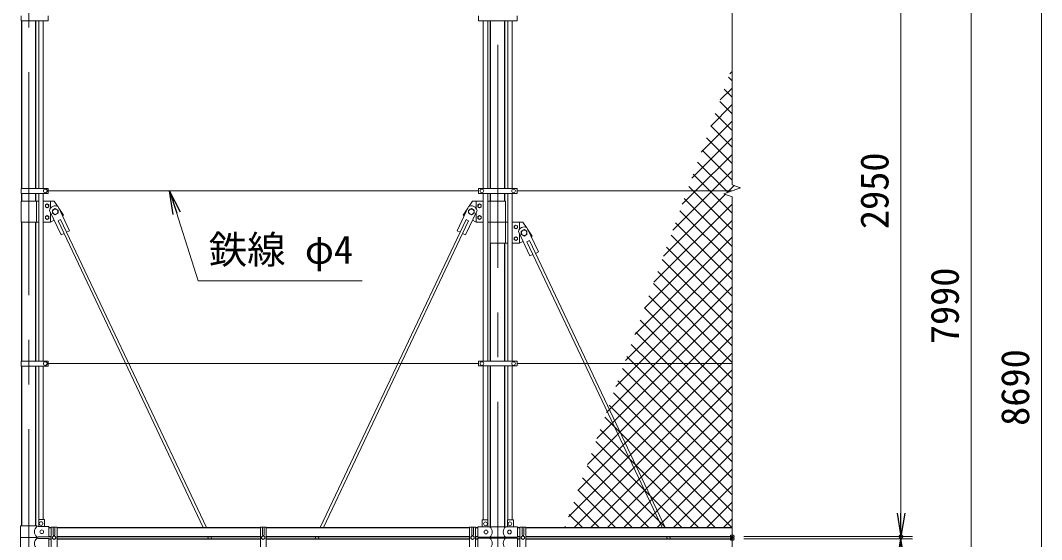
# Model space of a CAD drawing. Units: millimetres, scale not verified. Extents: x -10499 to 10501, y -7424 to 7426.
# Drawn here: x -7779 to -3423, y -648 to 1568 of the extents above; entities that cross this region are included whole.
import ezdxf
from ezdxf.enums import TextEntityAlignment as Align

# ---------------------------------------------------------------- set-up
doc = ezdxf.new("R2010")
doc.units = ezdxf.units.MM
doc.header["$LTSCALE"] = 30
doc.header["$PDMODE"] = 32
doc.header["$PDSIZE"] = 15
doc.linetypes.add('USER1', pattern=[50.8, 31.75, -6.35, 6.35, -6.35])
for name, color, linetype, lineweight in [('0-1_D-STR1', 1, 'Continuous', 25), ('0-4_D-BMK', 2, 'USER1', 13), ('0-5_D-STR3', 3, 'Continuous', 13), ('0-6_D-STR-DIM', 7, 'Continuous', 13), ('0-C_D-STR-TXT', 7, 'Continuous', 13), ('0-D_D-STR2', 7, 'Continuous', 13)]:
    doc.layers.add(name, color=color, linetype=linetype, lineweight=lineweight)
doc.layers.add('0-7_0', color=7, linetype='Continuous')
doc.layers.add('0-8_Defpoints', color=8, linetype='Continuous')
doc.styles.add('ＭＳ ゴシック', font='')
doc.styles.get('ＭＳ ゴシック').set_extended_font_data('MS Gothic')

# ---------------------------------------------------------------- blocks, each defined once
blk = doc.blocks.new('_Open')
at = {"layer": '0-7_0'}
blk.add_line((-30, 5), (0, 0), dxfattribs=at)
blk.add_lwpolyline([(-30, -5), (0, 0), (-30, 0)], dxfattribs=at)

msp = doc.modelspace()

# ---------------------------------------------------------------- linework, layer by layer
at = {"layer": '0-1_D-STR1'}
for p, q in [((-7773.42, 851.07), (-7773.42, 1567.07)), ((-7712.92, 851.07), (-7712.92, 1567.07)), ((-5773.42, 850.87), (-5773.42, 1567.27)), ((-5712.92, 850.87), (-5712.92, 1567.27)), ((-7773.42, 796.86), (-7773.42, 830.07)), ((-7712.92, 796.86), (-7712.92, 830.07)), ((-5773.42, 796.86), (-5773.42, 830.27)), ((-5712.92, 796.86), (-5712.92, 830.27)), ((-7773.42, 114.07), (-7773.42, 706.86)), ((-7712.92, 114.07), (-7712.92, 706.86)), ((-5773.42, 113.87), (-5773.42, 616.86)), ((-5712.92, 113.87), (-5712.92, 616.86)), ((-7773.42, -589.43), (-7773.42, 93.07)), ((-7712.92, -589.43), (-7712.92, 93.07)), ((-5773.42, -592.83), (-5773.42, 93.27)), ((-5712.92, -592.83), (-5712.92, 93.27)), ((-7658.17, -596.33), (-7648.17, -596.33)), ((-7623.17, -596.33), (-6755.67, -596.33)), ((-6730.67, -596.33), (-5863.17, -596.33)), ((-5838.17, -596.33), (-5828.17, -596.33)), ((-5658.17, -596.33), (-5648.17, -596.33)), ((-5623.17, -596.33), (-4743.17, -596.33)), ((-7658.17, -634.43), (-7648.17, -634.43)), ((-7658.17, -644.43), (-7648.17, -644.43)), ((-7623.17, -634.43), (-6755.67, -634.43)), ((-7623.17, -644.43), (-6755.67, -644.43)), ((-6730.67, -634.43), (-5863.17, -634.43)), ((-6730.67, -644.43), (-5863.17, -644.43)), ((-5838.17, -634.43), (-5828.17, -634.43)), ((-5838.17, -644.43), (-5828.17, -644.43)), ((-5773.42, -641.03), (-5773.42, -637.83)), ((-5712.92, -641.03), (-5712.92, -637.83)), ((-5658.17, -634.43), (-5648.17, -634.43)), ((-5658.17, -644.43), (-5648.17, -644.43)), ((-5623.17, -634.43), (-4743.17, -634.43)), ((-5623.17, -644.43), (-4743.17, -644.43))]:
    msp.add_line(p, q, dxfattribs=at)
at = {"layer": '0-4_D-BMK'}
for p, q in [((-7743.17, 4395.57), (-7743.17, -4394.43)), ((-5743.17, 2988.27), (-5743.17, -4394.43)), ((-7743.17, 118.1), (-7743.17, 77.32))]:
    msp.add_line(p, q, dxfattribs=at)
at = {"layer": '0-5_D-STR3'}
for p, q in [((-7775.97, 1588.07), (-7775.97, 1567.07)), ((-7661.17, 1588.07), (-7661.17, 1567.07)), ((-5825.67, 1587.87), (-5825.67, 1567.27)), ((-5660.67, 1587.87), (-5660.67, 1567.27)), ((-7775.97, 1567.07), (-7661.17, 1567.07)), ((-7700.67, 851.07), (-7700.67, 1567.07)), ((-7681.67, 851.07), (-7681.67, 1567.07)), ((-5825.67, 1567.27), (-5660.67, 1567.27)), ((-5804.67, 1567.27), (-5804.67, 850.87)), ((-5785.67, 1567.27), (-5785.67, 850.87)), ((-5700.67, 1567.27), (-5700.67, 850.87)), ((-5681.67, 1567.27), (-5681.67, 850.87)), ((-7775.97, 851.07), (-7775.97, 830.07)), ((-7775.97, 851.07), (-7661.17, 851.07)), ((-7775.97, 830.07), (-7661.17, 830.07)), ((-7700.67, 114.07), (-7700.67, 830.07)), ((-7681.67, 114.07), (-7681.67, 830.07)), ((-7661.17, 851.07), (-7661.17, 830.07)), ((-5825.67, 840.57), (-7661.17, 840.57)), ((-5825.67, 850.87), (-5660.67, 850.87)), ((-5825.67, 850.87), (-5825.67, 830.27)), ((-5825.67, 830.27), (-5660.67, 830.27)), ((-5804.67, 830.27), (-5804.67, 113.87)), ((-5785.67, 830.27), (-5785.67, 113.87)), ((-5700.67, 830.27), (-5700.67, 113.87)), ((-5681.67, 830.27), (-5681.67, 113.87)), ((-5660.67, 850.87), (-5660.67, 830.27)), ((-4743.17, 840.57), (-5660.67, 840.57)), ((-7775.72, 796.86), (-7775.72, 706.86)), ((-7700.67, 796.86), (-7775.72, 796.86)), ((-7710.62, 796.86), (-7710.62, 706.86)), ((-7635.62, 796.86), (-7681.67, 796.86)), ((-7650.62, 796.86), (-7650.62, 766.86)), ((-7635.62, 796.86), (-7621.01, 774.94)), ((-5850.72, 796.86), (-5865.34, 774.94)), ((-5804.67, 796.86), (-5850.72, 796.86)), ((-5835.72, 796.86), (-5835.72, 766.86)), ((-5710.62, 796.86), (-5785.67, 796.86)), ((-5775.72, 796.86), (-5775.72, 706.86)), ((-5710.62, 796.86), (-5710.62, 706.86)), ((-7655.12, 756.87), (-7605.93, 652.92)), ((-7650.62, 747.37), (-7650.62, 706.86)), ((-7618.96, 773.98), (-7569.78, 670.02)), ((-5867.39, 773.98), (-5916.57, 670.02)), ((-5831.23, 756.87), (-5880.41, 652.92)), ((-5835.72, 747.37), (-5835.72, 706.86)), ((-7700.67, 706.86), (-7775.72, 706.86)), ((-7650.62, 706.86), (-7681.67, 706.86)), ((-7635.39, 715.17), (-7650.62, 706.86)), ((-7618.94, 713.14), (-7608.09, 718.27)), ((-7618.94, 713.14), (-6999.37, -596.33)), ((-7608.09, 718.27), (-6986.1, -596.33)), ((-5878.26, 718.27), (-6500.25, -596.33)), ((-5867.41, 713.14), (-6486.98, -596.33)), ((-5867.41, 713.14), (-5878.26, 718.27)), ((-5850.96, 715.17), (-5835.72, 706.86)), ((-5835.72, 706.86), (-5804.67, 706.86)), ((-5785.67, 706.86), (-5710.62, 706.86)), ((-5775.72, 706.86), (-5775.72, 616.86)), ((-5700.67, 706.86), (-5775.72, 706.86)), ((-5710.62, 706.86), (-5710.62, 616.86)), ((-5635.62, 706.86), (-5681.67, 706.86)), ((-5650.62, 706.86), (-5650.62, 676.86)), ((-5635.62, 706.86), (-5621.01, 684.94)), ((-7605.93, 652.92), (-7593.28, 658.9)), ((-7582.43, 664.04), (-7569.78, 670.02)), ((-5903.92, 664.04), (-5916.57, 670.02)), ((-5880.41, 652.92), (-5893.07, 658.9)), ((-5655.12, 666.87), (-5605.93, 562.92)), ((-5650.62, 657.37), (-5650.62, 616.86)), ((-5618.96, 683.98), (-5569.78, 580.02)), ((-5700.67, 616.86), (-5775.72, 616.86)), ((-5650.62, 616.86), (-5681.67, 616.86)), ((-5635.39, 625.17), (-5650.62, 616.86)), ((-5618.94, 623.14), (-5608.09, 628.27)), ((-5618.94, 623.14), (-5041.96, -596.33)), ((-5608.09, 628.27), (-5028.68, -596.33)), ((-5605.93, 562.92), (-5593.28, 568.9)), ((-5582.43, 574.04), (-5569.78, 580.02)), ((-7775.97, 114.07), (-7775.97, 93.07)), ((-7775.97, 114.07), (-7661.17, 114.07)), ((-7775.97, 93.07), (-7661.17, 93.07)), ((-7700.67, -563.11), (-7700.67, 93.07)), ((-7681.67, -562.43), (-7681.67, 93.07)), ((-7661.17, 114.07), (-7661.17, 93.07)), ((-5825.67, 103.57), (-7661.17, 103.57)), ((-5825.67, 113.87), (-5660.67, 113.87)), ((-5825.67, 113.87), (-5825.67, 93.27)), ((-5825.67, 93.27), (-5660.67, 93.27)), ((-5804.67, -563.33), (-5804.67, 93.27)), ((-5785.67, -564.01), (-5785.67, 93.27)), ((-5700.67, -564.01), (-5700.67, 93.27)), ((-5681.67, -563.33), (-5681.67, 93.27)), ((-5660.67, 113.87), (-5660.67, 93.27)), ((-4743.17, 103.57), (-5660.67, 103.57)), ((-7701.17, -564.43), (-7701.17, -592.43)), ((-7699.17, -562.43), (-7678.17, -562.43)), ((-7676.17, -564.43), (-7676.17, -592.43)), ((-5810.17, -593.33), (-5810.17, -565.33)), ((-5787.17, -563.33), (-5808.17, -563.33)), ((-5785.17, -593.33), (-5785.17, -565.33)), ((-5701.17, -593.33), (-5701.17, -565.33)), ((-5699.17, -563.33), (-5678.17, -563.33)), ((-5676.17, -593.33), (-5676.17, -565.33)), ((-7779.27, -589.43), (-7709.37, -589.43)), ((-7779.27, -589.43), (-7779.27, -639.43)), ((-7703.37, -592.43), (-7709.37, -589.43)), ((-7703.37, -592.43), (-7658.17, -592.43)), ((-7658.17, -636.43), (-7658.17, -592.43)), ((-7648.17, -595.06), (-7639.17, -595.06)), ((-7639.17, -595.06), (-7639.17, -627.43)), ((-7632.17, -595.06), (-7632.17, -627.43)), ((-6746.67, -595.06), (-6746.67, -627.43)), ((-6730.67, -595.06), (-6739.67, -595.06)), ((-6739.67, -595.06), (-6739.67, -627.43)), ((-5854.17, -595.06), (-5854.17, -627.43)), ((-5838.17, -595.06), (-5847.17, -595.06)), ((-5847.17, -595.06), (-5847.17, -627.43)), ((-5828.17, -593.33), (-5776.97, -593.33)), ((-5828.17, -637.33), (-5828.17, -593.33)), ((-5776.97, -592.83), (-5777.97, -593.33)), ((-5776.97, -592.83), (-5709.37, -592.83)), ((-5709.37, -592.83), (-5708.37, -593.33)), ((-5709.37, -593.33), (-5658.17, -593.33)), ((-5658.17, -637.33), (-5658.17, -593.33)), ((-5648.17, -595.06), (-5639.17, -595.06)), ((-5639.17, -595.06), (-5639.17, -627.43)), ((-5632.17, -595.06), (-5632.17, -627.43)), ((-7779.27, -639.43), (-7709.37, -639.43)), ((-7779.27, -639.43), (-7709.37, -639.43)), ((-7779.27, -689.43), (-7779.27, -639.43)), ((-7703.37, -636.43), (-7709.37, -639.43)), ((-7703.37, -642.43), (-7709.37, -639.43)), ((-7703.37, -636.43), (-7658.17, -636.43)), ((-7703.37, -642.43), (-7658.17, -642.43)), ((-7658.17, -642.43), (-7658.17, -686.43)), ((-6981.35, -634.43), (-6976.61, -644.43)), ((-6968.07, -634.43), (-6963.34, -644.43)), ((-6518.28, -634.43), (-6523.01, -644.43)), ((-6505, -634.43), (-6509.74, -644.43)), ((-5828.17, -637.33), (-5776.97, -637.33)), ((-5828.17, -641.53), (-5776.97, -641.53)), ((-5828.17, -641.53), (-5828.17, -685.53)), ((-5776.97, -637.83), (-5777.97, -637.33)), ((-5776.97, -641.03), (-5777.97, -641.53)), ((-5709.37, -637.33), (-5658.17, -637.33)), ((-5709.37, -641.53), (-5658.17, -641.53)), ((-5658.17, -641.53), (-5658.17, -685.53)), ((-5023.93, -634.43), (-5019.2, -644.43)), ((-5010.65, -634.43), (-5005.92, -644.43))]:
    msp.add_line(p, q, dxfattribs=at)
for points in [[(-7665.62, 784.96), (-7672.64, 780.91), (-7672.64, 772.81), (-7665.62, 768.76), (-7658.61, 772.81), (-7658.61, 780.91)], [(-5820.72, 784.96), (-5813.71, 780.91), (-5813.71, 772.81), (-5820.72, 768.76), (-5827.74, 772.81), (-5827.74, 780.91)], [(-7630.62, 765.72), (-7642.62, 758.79), (-7642.62, 744.94), (-7630.62, 738.01), (-7618.62, 744.94), (-7618.62, 758.79)], [(-5855.72, 765.72), (-5843.72, 758.79), (-5843.72, 744.94), (-5855.72, 738.01), (-5867.72, 744.94), (-5867.72, 758.79)], [(-7665.62, 718.76), (-7672.64, 722.81), (-7672.64, 730.91), (-7665.62, 734.96), (-7658.61, 730.91), (-7658.61, 722.81)], [(-5820.72, 718.76), (-5813.71, 722.81), (-5813.71, 730.91), (-5820.72, 734.96), (-5827.74, 730.91), (-5827.74, 722.81)], [(-5665.62, 694.96), (-5672.64, 690.91), (-5672.64, 682.81), (-5665.62, 678.76), (-5658.61, 682.81), (-5658.61, 690.91)], [(-5630.62, 675.72), (-5642.62, 668.79), (-5642.62, 654.94), (-5630.62, 648.01), (-5618.62, 654.94), (-5618.62, 668.79)], [(-5665.62, 628.76), (-5672.64, 632.81), (-5672.64, 640.91), (-5665.62, 644.96), (-5658.61, 640.91), (-5658.61, 632.81)], [(-7635.67, -647.53), (-7642.69, -643.48), (-7642.69, -635.38), (-7635.67, -631.33), (-7628.66, -635.38), (-7628.66, -643.48)], [(-6743.17, -647.53), (-6736.16, -643.48), (-6736.16, -635.38), (-6743.17, -631.33), (-6750.19, -635.38), (-6750.19, -643.48)], [(-5850.67, -647.53), (-5843.66, -643.48), (-5843.66, -635.38), (-5850.67, -631.33), (-5857.69, -635.38), (-5857.69, -643.48)], [(-5635.67, -647.53), (-5642.69, -643.48), (-5642.69, -635.38), (-5635.67, -631.33), (-5628.66, -635.38), (-5628.66, -643.48)]]:
    msp.add_lwpolyline(points, close=True, dxfattribs=at)
for points in [[(-7615.53, 766.72), (-7595.62, 736.86), (-7600.22, 734.36)], [(-5870.82, 766.72), (-5890.72, 736.86), (-5886.13, 734.36)], [(-5615.53, 676.72), (-5595.62, 646.86), (-5600.22, 644.36)], [(-7639.17, -684.32), (-7648.17, -684.32), (-7648.17, -595.06)], [(-7632.17, -595.06), (-7623.17, -595.06), (-7623.17, -684.32), (-7632.17, -684.32)], [(-6746.67, -595.06), (-6755.67, -595.06), (-6755.67, -684.32), (-6746.67, -684.32)], [(-6739.67, -684.32), (-6730.67, -684.32), (-6730.67, -595.06)], [(-5854.17, -595.06), (-5863.17, -595.06), (-5863.17, -684.32), (-5854.17, -684.32)], [(-5847.17, -684.32), (-5838.17, -684.32), (-5838.17, -595.06)], [(-5639.17, -684.32), (-5648.17, -684.32), (-5648.17, -595.06)], [(-5632.17, -595.06), (-5623.17, -595.06), (-5623.17, -684.32), (-5632.17, -684.32)], [(-5776.97, -637.83), (-5709.37, -637.83), (-5708.37, -637.33)], [(-5776.97, -641.03), (-5709.37, -641.03), (-5708.37, -641.53)]]:
    msp.add_lwpolyline(points, dxfattribs=at)
for centre, radius in [((-7673.17, 840.57), 8), ((-5810.67, 840.57), 8), ((-5675.67, 840.57), 8), ((-7665.62, 776.86), 7.03), ((-7630.62, 751.86), 11.5), ((-5855.72, 751.86), 11.5), ((-5820.72, 776.86), 7.03), ((-7665.62, 726.86), 7.03), ((-5820.72, 726.86), 7.03), ((-5665.62, 686.86), 7.03), ((-5630.62, 661.86), 11.5), ((-5665.62, 636.86), 7.03), ((-7673.17, 103.57), 8), ((-5810.67, 103.57), 8), ((-5675.67, 103.57), 8), ((-7691.17, -579.43), 8), ((-7688.17, -614.43), 8), ((-5795.17, -580.33), 8), ((-5793.17, -615.33), 8), ((-5693.17, -615.33), 8), ((-5691.17, -580.33), 8), ((-7635.67, -639.43), 7.03), ((-6743.17, -639.43), 7.03), ((-5850.67, -639.43), 7.03), ((-5635.67, -639.43), 7.03)]:
    msp.add_circle(centre, radius, dxfattribs=at)
for centre, radius, start, end in [((-7630.62, 751.86), 25, 62.19074, 168.45095), ((-5855.72, 751.86), 25, 11.54905, 117.80926), ((-5630.62, 661.86), 25, 62.19074, 168.45095), ((-7699.17, -564.43), 2, 90, 180), ((-7678.17, -564.43), 2, 0, 90), ((-5808.17, -565.33), 2, 90, 180), ((-5787.17, -565.33), 2, 0, 90), ((-5699.17, -565.33), 2, 90, 180), ((-5678.17, -565.33), 2, 0, 90), ((-7690.79, -614.43), 28.8, 130.19176, 229.80824), ((-7635.67, -600.69), 6.62, 58.10921, 121.89079), ((-6743.17, -600.69), 6.62, 58.10921, 121.89079), ((-5850.67, -600.69), 6.62, 58.10921, 121.89079), ((-5795.56, -615.33), 28.8, 310.19176, 49.80824), ((-5690.79, -615.33), 28.8, 130.19176, 229.80824), ((-5635.67, -600.69), 6.62, 58.10921, 121.89079), ((-7690.79, -664.43), 28.8, 130.19176, 229.80824), ((-7635.67, -627.43), 3.5, 180, 0), ((-6743.17, -627.43), 3.5, 180, 0), ((-5850.67, -627.43), 3.5, 180, 0), ((-5795.56, -663.53), 28.8, 310.19176, 49.80824), ((-5690.79, -663.53), 28.8, 130.19176, 229.80824), ((-5635.67, -627.43), 3.5, 180, 0)]:
    msp.add_arc(centre, radius, start, end, dxfattribs=at)
at = {"layer": '0-6_D-STR-DIM'}
for p, q in [((-3723.17, 4245.57), (-3723.17, -3544.43)), ((-3423.17, 4245.57), (-3423.17, -4244.43)), ((-4743.17, 3309.91), (-4743.17, 866.22)), ((-4023.17, 2215.57), (-4023.17, -534.43)), ((-4778.41, 827.74), (-4707.94, 853.39)), ((-4743.17, 814.91), (-4778.41, 827.74)), ((-4707.94, 853.39), (-4743.17, 866.22)), ((-4743.17, 814.91), (-4743.17, -2093.78)), ((-4023.17, -534.43), (-4023.17, -434.43)), ((-4693.17, -634.43), (-3973.17, -634.43)), ((-4693.17, -634.43), (-3973.17, -634.43)), ((-4693.17, -644.43), (-3973.17, -644.43)), ((-4693.17, -644.43), (-3973.17, -644.43)), ((-4023.17, -644.43), (-4023.17, -634.43))]:
    msp.add_line(p, q, dxfattribs=at)
at = {"layer": '0-8_Defpoints'}
for p in [(-4743.17, -634.43), (-4743.17, -634.43), (-4743.17, -644.43), (-4023.17, -634.43)]:
    msp.add_point(p, dxfattribs=at)
at = {"layer": '0-C_D-STR-TXT'}
msp.add_lwpolyline([(-6321.73, 456.49), (-7020.92, 456.49), (-7142.06, 838.66)], dxfattribs=at)
at = {"layer": '0-D_D-STR2'}
for p, q in [((-4743.17, 1310.85), (-4758.46, 1326.13)), ((-4753.41, 1340.01), (-4743.17, 1350.24)), ((-4793.87, 1228.83), (-4743.17, 1279.53)), ((-4743.17, 1240.14), (-4777.33, 1274.29)), ((-4743.17, 1169.43), (-4796.19, 1222.45)), ((-4834.34, 1117.66), (-4743.17, 1208.82)), ((-4874.8, 1006.48), (-4743.17, 1138.11)), ((-4743.17, 1098.72), (-4815.06, 1170.61)), ((-4743.17, 1028.01), (-4833.93, 1118.76)), ((-4915.26, 895.31), (-4743.17, 1067.4)), ((-4743.17, 957.3), (-4852.8, 1066.92)), ((-4743.17, 886.59), (-4871.67, 1015.08)), ((-4899.29, 840.57), (-4743.17, 996.69)), ((-4828.58, 840.57), (-4743.17, 925.97)), ((-4838.58, 840.57), (-4909.41, 911.4)), ((-4996.19, 672.96), (-4828.58, 840.57)), ((-4955.73, 784.13), (-4899.29, 840.57)), ((-4909.29, 840.57), (-4928.28, 859.56)), ((-4743.17, 674.45), (-4909.29, 840.57)), ((-4743.17, 745.16), (-4838.58, 840.57)), ((-4709.44, 852.85), (-4711.15, 854.56)), ((-5077.12, 450.61), (-4743.17, 784.55)), ((-5036.66, 561.78), (-4772.76, 825.68)), ((-4743.17, 603.74), (-4947.15, 807.71)), ((-4743.17, 533.03), (-4966.01, 755.87)), ((-5117.59, 339.43), (-4743.17, 713.84)), ((-4743.17, 462.32), (-4984.88, 704.03)), ((-5158.05, 228.26), (-4743.17, 643.13)), ((-4743.17, 391.61), (-5003.75, 652.19)), ((-5198.52, 117.08), (-4743.17, 572.42)), ((-4743.17, 320.9), (-5022.62, 600.35)), ((-4743.17, 250.19), (-5041.49, 548.5)), ((-5141.32, 103.57), (-4743.17, 501.71)), ((-4743.17, 179.48), (-5060.36, 496.66)), ((-4743.17, 108.77), (-5079.23, 444.82)), ((-4808.68, 103.57), (-5098.1, 392.98)), ((-5070.61, 103.57), (-4743.17, 431)), ((-4999.9, 103.57), (-4743.17, 360.29)), ((-4879.39, 103.57), (-5116.97, 341.14)), ((-4950.11, 103.57), (-5135.83, 289.3)), ((-4929.19, 103.57), (-4743.17, 289.58)), ((-5020.82, 103.57), (-5154.7, 237.45)), ((-4858.48, 103.57), (-4743.17, 218.87)), ((-5091.53, 103.57), (-5173.57, 185.61)), ((-5162.24, 103.57), (-5192.44, 133.77)), ((-4787.77, 103.57), (-4743.17, 148.16)), ((-5441.3, -549.97), (-4787.77, 103.57)), ((-5400.84, -438.79), (-4858.48, 103.57)), ((-5360.37, -327.62), (-4929.19, 103.57)), ((-5319.91, -216.44), (-4999.9, 103.57)), ((-5279.44, -105.27), (-5070.61, 103.57)), ((-5238.98, 5.91), (-5141.32, 103.57)), ((-4743.17, -315.5), (-5162.24, 103.57)), ((-4743.17, -244.79), (-5091.53, 103.57)), ((-4743.17, -174.07), (-5020.82, 103.57)), ((-4743.17, -103.36), (-4950.11, 103.57)), ((-4743.17, -32.65), (-4879.39, 103.57)), ((-4743.17, 38.06), (-4808.68, 103.57)), ((-5416.96, -596.33), (-4743.17, 77.45)), ((-4743.17, -386.21), (-5211.31, 81.93)), ((-5346.24, -596.33), (-4743.17, 6.74)), ((-4743.17, -456.92), (-5230.18, 30.09)), ((-4743.17, -527.63), (-5249.05, -21.76)), ((-5275.53, -596.33), (-4743.17, -63.97)), ((-4745.18, -596.33), (-5267.92, -73.6)), ((-4815.89, -596.33), (-5286.79, -125.44)), ((-5204.82, -596.33), (-4743.17, -134.69)), ((-4886.6, -596.33), (-5305.65, -177.28)), ((-5134.11, -596.33), (-4743.17, -205.4)), ((-4957.31, -596.33), (-5324.52, -229.12)), ((-5028.02, -596.33), (-5343.39, -280.96)), ((-5063.4, -596.33), (-4743.17, -276.11)), ((-5098.73, -596.33), (-5362.26, -332.81)), ((-4992.69, -596.33), (-4743.17, -346.82)), ((-5169.44, -596.33), (-5381.13, -384.65)), ((-4921.98, -596.33), (-4743.17, -417.53)), ((-5240.15, -596.33), (-5400, -436.49)), ((-5310.87, -596.33), (-5418.87, -488.33)), ((-4851.27, -596.33), (-4743.17, -488.24)), ((-5381.58, -596.33), (-5437.74, -540.17)), ((-4780.56, -596.33), (-4743.17, -558.95)), ((-5452.29, -596.33), (-5456.61, -592.01))]:
    msp.add_line(p, q, dxfattribs=at)
for points in [[(-4761.28, 833.98), (-4767.87, 840.57), (-4890.54, 963.24)], [(-4766.28, 832.16), (-4757.87, 840.57), (-4735.14, 863.3)]]:
    msp.add_lwpolyline(points, dxfattribs=at)

# ---------------------------------------------------------------- block references
at = {"layer": '0-6_D-STR-DIM', "xscale": 3.333333, "yscale": 3.333333}
for p, rotation in [((-4023.17, -634.43), 270), ((-4023.17, -634.43), 270), ((-4023.17, -644.43), 90), ((-4023.17, -644.43), 90)]:
    msp.add_blockref('_Open', p, dxfattribs=dict(at, rotation=rotation))
at = {"layer": '0-C_D-STR-TXT', "xscale": 3.333333, "yscale": 3.333333, "rotation": 107.58773}
msp.add_blockref('_Open', (-7142.66, 840.57), dxfattribs=at)

# ---------------------------------------------------------------- texts
at = {"layer": '0-6_D-STR-DIM', "style": 'ＭＳ ゴシック'}
for s, p in [('2950', (-4040.04, 677.44)), ('7990', (-3740.04, 186.19)), ('8690', (-3440.04, -162.25))]:
    msp.add_text(s, height=120.3, rotation=90, dxfattribs=at).set_placement(p, align=Align.BOTTOM_LEFT)
at = {"layer": '0-C_D-STR-TXT', "style": 'ＭＳ ゴシック'}
msp.add_text('鉄線 φ4', height=120.3, dxfattribs=at).set_placement((-6976.15, 493.67), align=Align.BOTTOM_LEFT)

doc.saveas('drawing.dxf')
